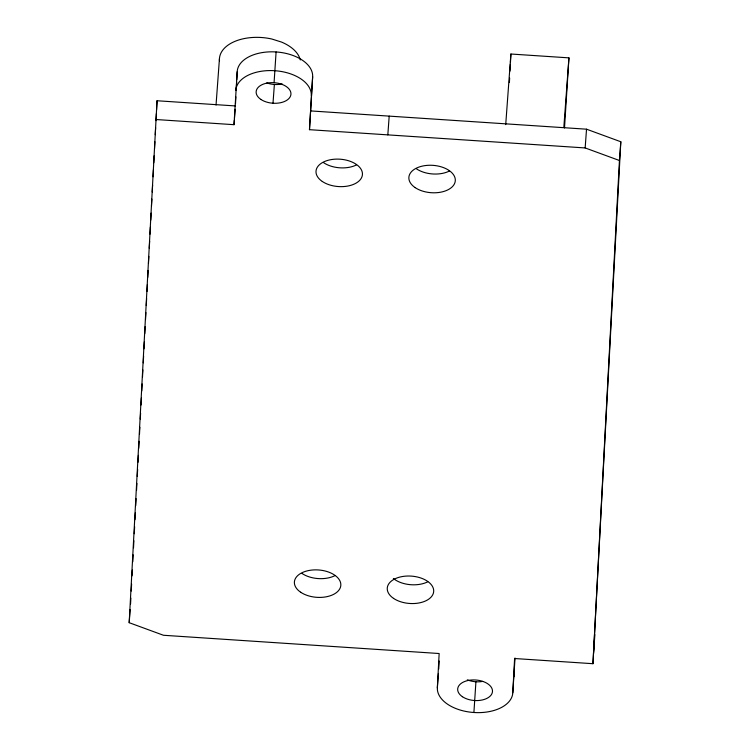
<?xml version="1.0" encoding="UTF-8"?>
<svg xmlns="http://www.w3.org/2000/svg" width="750" height="750" viewBox="0 0 750 750"><rect width="100%" height="100%" fill="white"/><g stroke="black" fill="none" stroke-linecap="round" stroke-linejoin="round"><path stroke-width="1.12" d="M515.025 658.022L512.803 692.747A37.809 22.275 4.2 0 1 473.906 712.5A37.809 22.275 4.2 0 1 437.353 687.75L439.153 653.522L163.472 635.269L129.188 622.697L157.041 100.753L235.397 105.938M130.566 603.947L130.866 598.097M131.241 591.075L131.606 584.053M132.037 575.859L132.347 570.009M132.778 561.816L133.144 554.794M133.519 547.772L133.884 540.759M134.259 533.738L134.625 526.716M134.991 519.694L135.366 512.672M135.731 505.65L136.106 498.628M136.537 490.434L136.903 483.412M137.269 476.391L137.644 469.369M138.009 462.347L138.384 455.325M138.75 448.312L139.125 441.291M139.491 434.269L139.856 427.247M140.287 419.053L140.597 413.203M141.028 405.009L141.403 397.987M141.769 390.966L142.134 383.944M142.509 376.922L142.875 369.9M143.25 362.878L143.616 355.866M143.981 348.844L144.356 341.822M144.787 333.628L145.153 326.606M145.528 319.584L145.894 312.562M146.259 305.541L146.634 298.519M147 291.497L147.375 284.475M147.741 277.453L148.106 270.431M148.481 263.419L148.847 256.397M149.278 248.203L149.653 241.181M150.019 234.159L150.384 227.137M150.759 220.116L151.125 213.094M151.5 206.072L151.866 199.05M152.231 192.028L152.606 185.006M153.038 176.822L153.403 169.8M153.778 162.778L154.144 155.756M154.519 148.734L154.884 141.713M155.25 134.691L155.625 127.669M155.991 120.647L156.366 113.625M156.544 110.119L157.041 100.753M155.662 119.503L234.019 124.688L237.197 71.709A37.809 22.275 4.2 0 1 276.094 51.956A37.809 22.275 4.2 0 1 312.647 76.706L309.469 129.684L585.159 147.938L619.434 160.509L592.959 663.703L514.603 658.519L512.803 692.747M235.509 103.659L235.875 96.816M236.231 89.972L236.653 81.984M236.775 79.697L237.197 71.709M274.078 82.688L276.094 51.956M309.469 129.684L312.647 76.706M438.731 669L439.153 661.013M473.906 712.5L475.922 681.769M509.4 82.547L509.644 77.981M510 71.137L510.356 64.294M510.478 62.006L510.9 54.019L568.941 57.862L564.506 127.978M310.847 110.934L586.528 129.188L620.812 141.759L592.959 663.703M129.188 622.697L130.153 609.459M216.037 105.066L219.441 58.772M234.019 124.688L234.338 120.281M234.497 118.078L235.153 109.247M273 103.228L274.378 84.478M387.825 134.878L389.194 116.128M437.353 687.75L438.412 673.416M505.716 124.622L510.9 54.019M563.841 127.303L568.941 57.862M585.159 147.938L586.528 129.188M619.434 160.509L620.812 141.759M593.503 653.438L594.881 634.688M427.762 581.812A23.269 13.706 4.2 0 1 393.356 578.466M334.894 575.662A23.269 13.706 4.2 0 1 302.062 573.488M356.512 164.897A23.269 13.706 4.2 0 1 323.681 162.722M449.372 171.047A23.269 13.706 4.2 0 1 416.541 168.872M219.488 60.863A40.716 23.991 4.2 0 1 271.8 39.009L281.475 42.056A40.716 23.991 4.2 0 1 300.3 59.944M514.181 673.997A37.809 22.275 4.2 0 1 513.713 676.884M482.625 681.431A17.447 10.284 4.2 0 1 467.288 679.819M282.141 83.925A17.447 10.284 4.2 0 1 266.728 82.903M235.819 90.459A37.809 22.275 4.2 0 1 274.716 70.706A37.809 22.275 4.2 0 1 311.269 95.456M322.303 181.472A23.269 13.706 4.2 0 0 361.462 177.909A23.269 13.706 4.2 0 0 333.919 159.253A23.269 13.706 4.2 0 0 322.303 181.472M415.162 187.622A23.269 13.706 4.2 0 0 454.331 184.05A23.269 13.706 4.2 0 0 426.778 165.403A23.269 13.706 4.2 0 0 415.162 187.622M393.553 598.387A23.269 13.706 4.2 0 0 432.712 594.825A23.269 13.706 4.2 0 0 405.159 576.169A23.269 13.706 4.2 0 0 393.553 598.387M300.684 592.238A23.269 13.706 4.2 0 0 339.853 588.675A23.269 13.706 4.2 0 0 312.3 570.019A23.269 13.706 4.2 0 0 300.684 592.238M462.384 696.694A17.447 10.284 4.2 0 0 491.756 694.022A17.447 10.284 4.2 0 0 471.094 680.034A17.447 10.284 4.2 0 0 462.384 696.694M260.85 99.403A17.447 10.284 4.2 0 0 290.222 96.731A17.447 10.284 4.2 0 0 269.559 82.744A17.447 10.284 4.2 0 0 260.85 99.403"/></g></svg>
